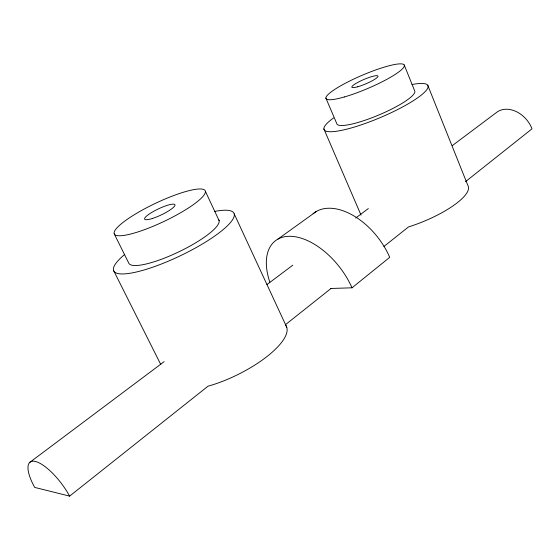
<?xml version="1.0" encoding="UTF-8"?>
<svg xmlns="http://www.w3.org/2000/svg" width="560" height="560" viewBox="0 0 560 560"><rect width="100%" height="100%" fill="white"/><g stroke="black" fill="none" stroke-linecap="round" stroke-linejoin="round"><path stroke-width="0.84" d="M330.351 288.491L352.023 287.805L389.711 257.341A58.282 35.504 51.9 0 0 313.096 213.724M69.636 496.125A36.673 12.341 53.3 0 0 35.532 461.503A36.673 12.341 53.3 0 0 34.692 487.41L69.636 496.125L208.026 386.19A64.715 21.735 -26.4 0 0 267.659 355.999A64.715 21.735 -26.4 0 0 285.355 324.765L331.198 288.344M383.887 246.498L408.52 226.926A54.999 15.743 -22.3 0 0 467.915 185.563L427.749 85.26M465.5 181.664L532 128.842A24.969 18.935 50.3 0 0 496.328 112.609L452.263 145.642M29.848 462.329L164.129 361.662M266.931 284.585L292.81 265.181M355.754 217.994L368.34 208.558M277.949 239.085L316.561 211.316M113.589 270.494L160.783 364.539M114.226 233.849L128.758 263.095A49.959 11.34 -25.6 0 0 180.152 251.209A49.959 11.34 -25.6 0 0 218.449 219.373M205.387 191.317A50.337 10.01 -25.4 0 1 138.453 231.756A50.337 10.01 -25.4 0 1 135.401 214.046A50.337 10.01 -25.4 0 1 205.387 191.317L219.135 220.682M234.206 213.878L286.741 327.229M323.89 128.933L361.011 215.075M325.899 98.147L336.742 123.529A42.28 8.141 -22.9 0 0 378.504 115.129A42.28 8.141 -22.9 0 0 414.638 90.769L404.208 64.96M411.999 84.518A56.406 10.871 -22.9 0 1 415.359 99.379A56.406 10.871 -22.9 0 1 343.742 129.892A56.406 10.871 -22.9 0 1 333.571 117.936M214.529 211.47A66.661 15.141 -25.6 0 1 220.185 232.015A66.661 15.141 -25.6 0 1 136.829 271.901A66.661 15.141 -25.6 0 1 124.642 254.478M269.843 282.121A60.186 34.601 52.2 0 1 291.907 236.362A60.186 34.601 52.2 0 1 352.023 287.805M344.337 96.971A42.553 7.168 -23.1 0 0 404.362 65.919A42.553 7.168 -23.1 0 0 346.724 82.53A42.553 7.168 -23.1 0 0 344.337 96.971M357.714 86.772A14.175 2.387 -23.1 0 0 377.965 76.419A14.175 2.387 -23.1 0 0 359.058 81.739A14.175 2.387 -23.1 0 0 357.714 86.772M152.299 218.505A16.765 3.332 -25.4 0 0 174.993 205.016A16.765 3.332 -25.4 0 0 152.054 212.254A16.765 3.332 -25.4 0 0 152.299 218.505"/></g></svg>
